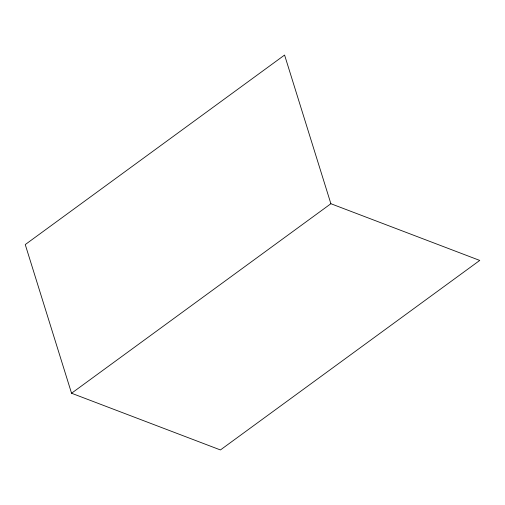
<?xml version="1.0" encoding="UTF-8"?>
<svg xmlns="http://www.w3.org/2000/svg" width="505" height="505" viewBox="0 0 505 505"><rect width="100%" height="100%" fill="white"/><g stroke="black" fill="none" stroke-linecap="round" stroke-linejoin="round"><path stroke-width="0.76" d="M71.552 393.237L330.889 203.723L479.75 260.428L220.42 449.949L71.552 393.237L25.25 244.571L284.58 55.051L330.889 203.723"/></g></svg>
